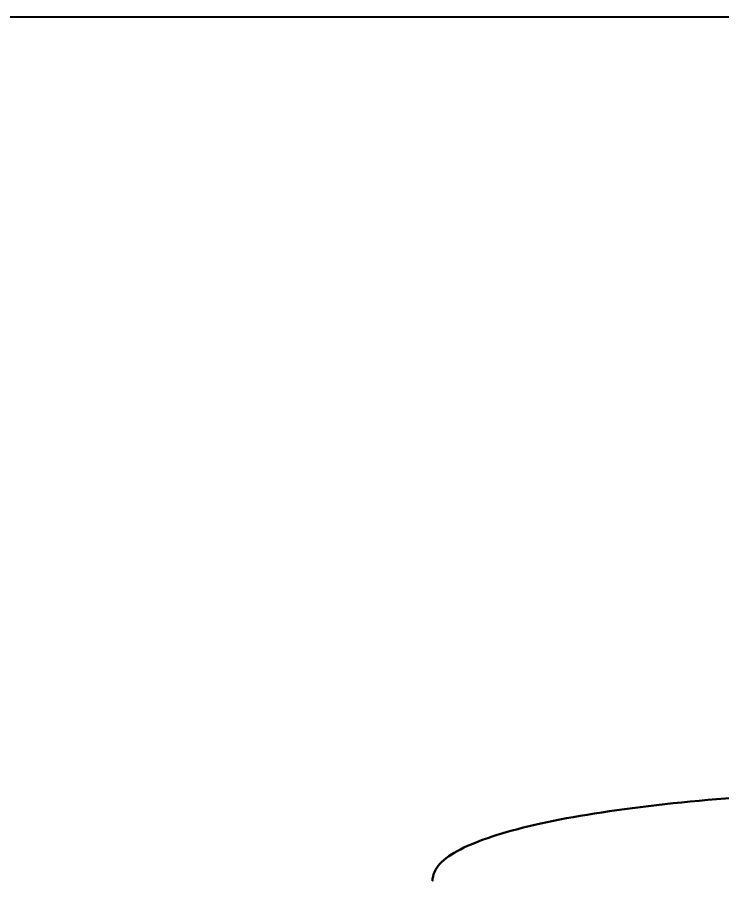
# Model space of a CAD drawing. Header units: millimetres. Extents: x 577 to 7172, y 252 to 2707.
# Drawn here: x 903.9 to 1010.3, y 1657.9 to 1788.1 of the extents above; entities that cross this region are included whole.
import ezdxf

# ---------------------------------------------------------------- set-up
doc = ezdxf.new("R2010")
doc.units = ezdxf.units.MM
doc.header["$MEASUREMENT"] = 0
doc.layers.add('외형선(ISO)', color=7, linetype='Continuous', lineweight=30)
doc.layers.add('치수(ISO)', color=7, linetype='Continuous', lineweight=25)
doc.styles.add('굴림', font='')
doc.styles.get('굴림').set_extended_font_data('援대┝')
doc.dimstyles.new('기본값 (ISO)', dxfattribs={"dimscale": 10, "dimtxt": 3, "dimasz": 2.5, "dimexe": 3.175, "dimexo": 0, "dimgap": 0.762, "dimtad": 1, "dimtoh": 1, "dimdec": 0, "dimzin": 1, "dimdsep": 46, "dimtxsty": '굴림', "dimcen": 0.5, "dimazin": 0, "dimtfac": 1, "dimtdec": 4, "dimtix": 1, "dimtmove": 1, "dimatfit": 3, "dimfxl": 1, "dimtolj": 1, "dimtzin": 1, "dimarcsym": 0})

# ---------------------------------------------------------------- blocks, each defined once
blk = doc.blocks.new('*D26')
at = {"layer": 'Defpoints', "color": 0}
for p in [(733.39, 1788.11), (1041.61, 1788.11), (944.61, 503.67)]:
    blk.add_point(p, dxfattribs=at)
at = {"layer": '치수(ISO)', "color": 0, "lineweight": -2}
for p, q in [((1041.61, 1788.11), (701.64, 1788.11)), ((733.39, 528.67), (733.39, 1763.11)), ((944.61, 503.67), (701.64, 503.67))]:
    blk.add_line(p, q, dxfattribs=at)
at = {"layer": '치수(ISO)', "color": 0}
for points in [[(737.56, 1763.11), (729.23, 1763.11), (733.39, 1788.11)], [(729.23, 528.67), (737.56, 528.67), (733.39, 503.67)]]:
    blk.add_solid(points, dxfattribs=at)
at = {"layer": '치수(ISO)', "color": 0, "insert": (710.77, 1145.89), "char_height": 30, "attachment_point": 5, "rotation": 90, "style": '굴림'}
blk.add_mtext('\\A1;1284', dxfattribs=at)

msp = doc.modelspace()

# ---------------------------------------------------------------- linework, layer by layer
at = {"layer": '외형선(ISO)'}
msp.add_open_spline([(966.61, 1657.86), (966.61, 1657.86), (966.61, 1657.86), (966.61, 1657.86), (966.61, 1657.86), (966.61, 1657.86), (966.61, 1657.86), (966.61, 1657.86), (966.61, 1657.86), (966.61, 1657.87), (966.61, 1657.87), (966.61, 1657.88), (966.61, 1657.88), (966.61, 1657.89), (966.61, 1657.9), (966.62, 1657.99), (966.62, 1658.07), (966.64, 1658.27), (966.66, 1658.38), (967.07, 1660.33), (968.95, 1661.77), (974.78, 1664.41), (978.87, 1665.63), (988.93, 1667.75), (995, 1668.68), (1008.37, 1670.14), (1015.82, 1670.7), (1031.17, 1671.36), (1039.25, 1671.48), (1055.05, 1671.28), (1062.96, 1670.95), (1077.64, 1669.9), (1084.59, 1669.15), (1096.86, 1667.31), (1102.26, 1666.17), (1110, 1663.82), (1112.72, 1662.63), (1115.78, 1660.32), (1116.61, 1659.15), (1116.61, 1657.86)], degree=3, knots=[0, 0, 0, 0, 0.000125, 0.000125, 0.000448, 0.000448, 0.001094, 0.001094, 0.002386, 0.002386, 0.004971, 0.004971, 0.010139, 0.010139, 0.020327, 0.020327, 0.128999, 0.128999, 0.273901, 0.273901, 2.697401, 2.697401, 5.081059, 5.081059, 7.457153, 7.457153, 9.829652, 9.829652, 12.203095, 12.203095, 14.581906, 14.581906, 16.97509, 16.97509, 19.46441, 19.46441, 21.638376, 21.638376, 23.30683, 23.30683, 23.30683, 23.30683], dxfattribs=at)

# ---------------------------------------------------------------- dimensions: what is measured, and where the dimension line sits
at = {"layer": '치수(ISO)'}
dim = msp.add_linear_dim(base=(733.39, 1788.11), p1=(944.61, 503.67), p2=(1041.61, 1788.11), angle=90, dimstyle='기본값 (ISO)', dxfattribs=at)
dim.commit()
dim.dimension.update_dxf_attribs({"geometry": '*D26', "text_midpoint": (710.77, 1145.89)})

doc.saveas('drawing.dxf')
